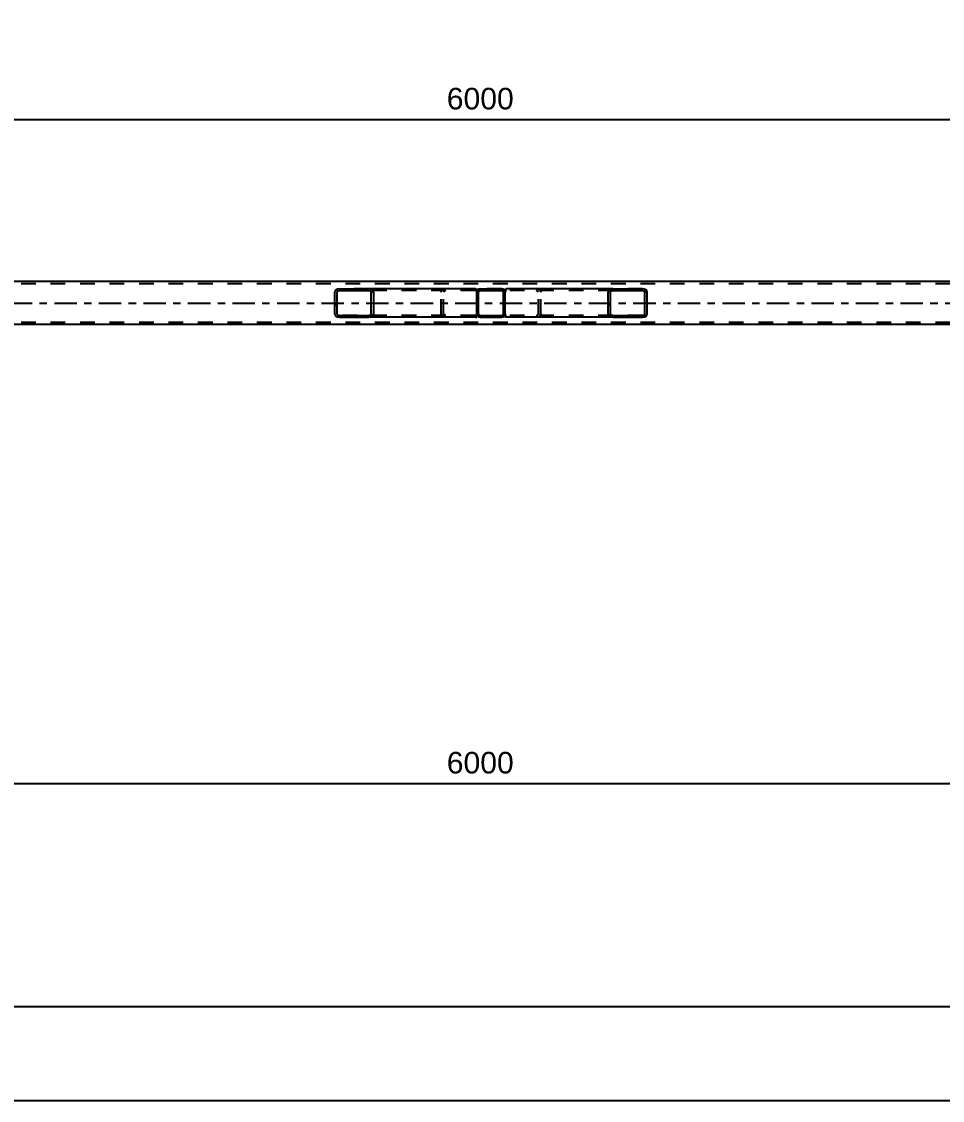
# Model space of a CAD drawing. Header units: millimetres. Extents: x -2250 to 594, y 0 to 1057.
# Drawn here: x -684.8 to -562.4, y 328.1 to 471.4 of the extents above; entities that cross this region are included whole.
import ezdxf

# ---------------------------------------------------------------- set-up
doc = ezdxf.new("R2010")
doc.units = ezdxf.units.MM
doc.linetypes.add('DXK_LINE_DOT2', pattern=[3.9198, 1.9599, -1.9599])
doc.linetypes.add('DXK_LINE_DOT3', pattern=[5.9187, 2.979, -0.9799, 0.9799, -0.9799])
doc.styles.add('Arial', font='ARIAL.TTF', dxfattribs={"height": 0.2})

# ---------------------------------------------------------------- blocks, each defined once
blk = doc.blocks.new('Part-761553754-4044 - 3871')
at = {"color": 2, "linetype": 'Continuous'}
for p, q in [((-479.09, 436.86), (-1148.03, 436.86)), ((-538.14, 431.14), (-706.71, 431.14))]:
    blk.add_line(p, q, dxfattribs=at)
at = {"color": 7, "linetype": 'DXK_LINE_DOT2'}
for p, q in [((-479.09, 436.57), (-1148.03, 436.57)), ((-479.09, 431.43), (-1148.03, 431.43))]:
    blk.add_line(p, q, dxfattribs=at)
at = {"color": 7, "linetype": 'DXK_LINE_DOT3'}
blk.add_line((-1148.03, 434), (-479.09, 434), dxfattribs=at)
blk = doc.blocks.new('Part-761553754-4047 - 3871')
at = {"linetype": 'Continuous'}
h = blk.add_hatch(dxfattribs=at)
h.set_pattern_fill('', scale=0.7, style=0, pattern_type=0)
h.set_pattern_definition([(45, (-620.823, 432.1498), (-1.5715, 1.5715), [])])
h.paths.add_polyline_path([(-621, 432.11), (-620.82, 432.15), (-620.67, 432.25), (-620.58, 432.4), (-620.54, 432.57), (-620.54, 435.43), (-620.58, 435.6), (-620.67, 435.75), (-620.82, 435.85), (-621, 435.89), (-623.86, 435.89), (-624.03, 435.85), (-624.18, 435.75), (-624.28, 435.6), (-624.31, 435.43), (-624.31, 432.57), (-624.28, 432.4), (-624.18, 432.25), (-624.03, 432.15), (-623.86, 432.11)])
h.paths.add_polyline_path([(-623.94, 432.36), (-624.02, 432.41), (-624.07, 432.48), (-624.08, 432.57), (-624.08, 435.43), (-624.07, 435.52), (-624.02, 435.59), (-623.94, 435.64), (-623.86, 435.66), (-621, 435.66), (-620.91, 435.64), (-620.84, 435.59), (-620.79, 435.52), (-620.77, 435.43), (-620.77, 432.57), (-620.79, 432.48), (-620.84, 432.41), (-620.91, 432.36), (-621, 432.34), (-623.86, 432.34)])
at = {"color": 7, "linetype": 'DXK_LINE_DOT2'}
for p, q in [((-624.03, 435.85), (-623.86, 435.89)), ((-623.86, 435.66), (-623.94, 435.64)), ((-621, 435.89), (-623.86, 435.89)), ((-623.86, 435.66), (-621, 435.66)), ((-621, 435.89), (-621, 435.89)), ((-621, 435.89), (-620.82, 435.85)), ((-620.91, 435.64), (-621, 435.66)), ((-624.31, 435.43), (-624.28, 435.6)), ((-624.31, 432.57), (-624.31, 435.43)), ((-624.07, 435.52), (-624.08, 435.43)), ((-624.08, 432.57), (-624.08, 435.43)), ((-620.77, 435.43), (-620.79, 435.52)), ((-620.77, 432.57), (-620.77, 435.43)), ((-620.58, 435.6), (-620.54, 435.43)), ((-620.54, 432.57), (-620.54, 435.43)), ((-624.28, 432.4), (-624.31, 432.57)), ((-624.08, 432.57), (-624.07, 432.48)), ((-623.86, 432.11), (-624.03, 432.15)), ((-623.94, 432.36), (-623.86, 432.34)), ((-623.86, 432.34), (-621, 432.34)), ((-623.86, 432.11), (-621, 432.11)), ((-621, 432.34), (-620.91, 432.36)), ((-620.82, 432.15), (-621, 432.11)), ((-620.79, 432.48), (-620.77, 432.57)), ((-620.54, 432.57), (-620.58, 432.4))]:
    blk.add_line(p, q, dxfattribs=at)
at = {"color": 2, "linetype": 'Continuous'}
for p, q in [((-623.86, 435.89), (-624.03, 435.85)), ((-623.94, 435.64), (-623.86, 435.66)), ((-623.86, 435.89), (-623.86, 435.89)), ((-623.86, 435.89), (-621, 435.89)), ((-623.86, 435.66), (-623.86, 435.66)), ((-623.86, 435.66), (-621, 435.66)), ((-621, 435.89), (-621, 435.89)), ((-620.82, 435.85), (-621, 435.89)), ((-621, 435.66), (-621, 435.66)), ((-621, 435.66), (-620.91, 435.64)), ((-624.28, 435.6), (-624.31, 435.43)), ((-624.31, 435.43), (-624.31, 435.43)), ((-624.31, 432.57), (-624.31, 435.43)), ((-624.08, 435.43), (-624.07, 435.52)), ((-624.08, 435.43), (-624.08, 435.43)), ((-624.08, 432.57), (-624.08, 435.43)), ((-620.79, 435.52), (-620.77, 435.43)), ((-620.77, 435.43), (-620.77, 435.43)), ((-620.77, 432.57), (-620.77, 435.43)), ((-620.54, 435.43), (-620.58, 435.6)), ((-620.54, 435.43), (-620.54, 435.43)), ((-620.54, 432.57), (-620.54, 435.43)), ((-624.31, 432.57), (-624.31, 432.57)), ((-624.31, 432.57), (-624.28, 432.4)), ((-624.08, 432.57), (-624.08, 432.57)), ((-624.07, 432.48), (-624.08, 432.57)), ((-624.03, 432.15), (-623.86, 432.11)), ((-623.86, 432.34), (-623.94, 432.36)), ((-623.86, 432.34), (-623.86, 432.34)), ((-623.86, 432.34), (-621, 432.34)), ((-623.86, 432.11), (-623.86, 432.11)), ((-623.86, 432.11), (-621, 432.11)), ((-620.91, 432.36), (-621, 432.34)), ((-621, 432.34), (-621, 432.34)), ((-621, 432.11), (-620.82, 432.15)), ((-621, 432.11), (-621, 432.11)), ((-620.77, 432.57), (-620.79, 432.48)), ((-620.77, 432.57), (-620.77, 432.57)), ((-620.58, 432.4), (-620.54, 432.57)), ((-620.54, 432.57), (-620.54, 432.57))]:
    blk.add_line(p, q, dxfattribs=at)
at = {"color": 7, "linetype": 'DXK_LINE_DOT2'}
for centre, radius, start, end in [((-623.86, 435.43), 0.457, 112.5, 157.5), ((-621, 435.43), 0.457, 22.5, 67.5), ((-623.86, 435.43), 0.229, 112.5, 157.5), ((-621, 435.43), 0.229, 22.5, 67.5), ((-623.86, 432.57), 0.457, 202.5, 247.5), ((-623.86, 432.57), 0.229, 202.5, 247.5), ((-621, 432.57), 0.229, 292.5, 337.5), ((-621, 432.57), 0.457, 292.5, 337.5)]:
    blk.add_arc(centre, radius, start, end, dxfattribs=at)
at = {"color": 2, "linetype": 'Continuous'}
for centre, radius, start, end in [((-623.86, 435.43), 0.457, 112.5, 157.5), ((-621, 435.43), 0.457, 22.5, 67.5), ((-623.86, 435.43), 0.229, 112.5, 157.5), ((-621, 435.43), 0.229, 22.5, 67.5), ((-623.86, 432.57), 0.457, 202.5, 247.5), ((-623.86, 432.57), 0.229, 202.5, 247.5), ((-621, 432.57), 0.229, 292.5, 337.5), ((-621, 432.57), 0.457, 292.5, 337.5)]:
    blk.add_arc(centre, radius, start, end, dxfattribs=at)
blk = doc.blocks.new('Part-761553754-4051 - 3871')
at = {"linetype": 'Continuous'}
h = blk.add_hatch(dxfattribs=at)
h.set_pattern_fill('', scale=0.7, style=0, pattern_type=0)
h.set_pattern_definition([(45, (-638.4013, 432.1498), (-1.57154, 1.57154), [])])
h.paths.add_polyline_path([(-638.64, 432.11), (-638.4, 432.15), (-638.2, 432.25), (-638.06, 432.4), (-638.01, 432.57), (-638.01, 435.43), (-638.06, 435.6), (-638.2, 435.75), (-638.4, 435.85), (-638.64, 435.89), (-642.56, 435.89), (-642.8, 435.85), (-643.01, 435.75), (-643.14, 435.6), (-643.19, 435.43), (-643.19, 432.57), (-643.14, 432.4), (-643.01, 432.25), (-642.8, 432.15), (-642.56, 432.11)])
h.paths.add_polyline_path([(-642.68, 432.36), (-642.79, 432.41), (-642.85, 432.48), (-642.88, 432.57), (-642.88, 435.43), (-642.85, 435.52), (-642.79, 435.59), (-642.68, 435.64), (-642.56, 435.66), (-638.64, 435.66), (-638.52, 435.64), (-638.42, 435.59), (-638.35, 435.52), (-638.33, 435.43), (-638.33, 432.57), (-638.35, 432.48), (-638.42, 432.41), (-638.52, 432.36), (-638.64, 432.34), (-642.56, 432.34)])
at = {"color": 2, "linetype": 'Continuous'}
for p, q in [((-642.56, 435.89), (-642.8, 435.85)), ((-642.68, 435.64), (-642.56, 435.66)), ((-642.56, 435.89), (-638.64, 435.89)), ((-642.56, 435.66), (-638.64, 435.66)), ((-624.5, 435.89), (-638.64, 435.89)), ((-638.4, 435.85), (-638.64, 435.89)), ((-638.64, 435.66), (-638.52, 435.64)), ((-624.5, 435.89), (-624.31, 435.86)), ((-624.31, 435.86), (-624.31, 435.85)), ((-624.31, 435.85), (-624.31, 435.75)), ((-624.31, 435.75), (-624.31, 435.43)), ((-643.14, 435.6), (-643.19, 435.43)), ((-643.19, 432.57), (-643.19, 435.43)), ((-642.88, 435.43), (-642.85, 435.52)), ((-642.88, 432.57), (-642.88, 435.43)), ((-638.35, 435.52), (-638.33, 435.43)), ((-638.33, 432.57), (-638.33, 435.43)), ((-638.01, 435.43), (-638.06, 435.6)), ((-638.01, 432.57), (-638.01, 435.43)), ((-643.19, 432.57), (-643.14, 432.4)), ((-642.85, 432.48), (-642.88, 432.57)), ((-642.8, 432.15), (-642.56, 432.11)), ((-642.56, 432.34), (-642.68, 432.36)), ((-642.56, 432.34), (-638.64, 432.34)), ((-642.56, 432.11), (-638.64, 432.11)), ((-638.52, 432.36), (-638.64, 432.34)), ((-638.64, 432.11), (-638.4, 432.15)), ((-624.5, 432.11), (-638.64, 432.11)), ((-638.33, 432.57), (-638.35, 432.48)), ((-638.06, 432.4), (-638.01, 432.57)), ((-624.5, 432.11), (-624.31, 432.14)), ((-624.31, 432.14), (-624.31, 432.57))]:
    blk.add_line(p, q, dxfattribs=at)
at = {"color": 7, "linetype": 'DXK_LINE_DOT2'}
for p, q in [((-638.64, 435.89), (-642.56, 435.89)), ((-624.5, 435.66), (-642.56, 435.66)), ((-628.66, 435.85), (-628.42, 435.89)), ((-628.42, 435.66), (-628.54, 435.64)), ((-624.38, 435.64), (-624.5, 435.66)), ((-624.31, 435.75), (-624.31, 435.61)), ((-629.05, 435.43), (-629, 435.6)), ((-629.05, 432.57), (-629.05, 435.43)), ((-628.71, 435.52), (-628.73, 435.43)), ((-628.73, 432.57), (-628.73, 435.43)), ((-624.31, 435.61), (-624.38, 435.64)), ((-624.31, 432.57), (-624.31, 435.6)), ((-624.5, 432.34), (-642.56, 432.34)), ((-638.64, 432.11), (-642.56, 432.11)), ((-629, 432.4), (-629.05, 432.57)), ((-628.73, 432.57), (-628.71, 432.48)), ((-628.42, 432.11), (-628.66, 432.15)), ((-628.54, 432.36), (-628.42, 432.34)), ((-624.5, 432.34), (-624.38, 432.36)), ((-624.38, 432.36), (-624.31, 432.39))]:
    blk.add_line(p, q, dxfattribs=at)
at = {"color": 2, "linetype": 'Continuous'}
for centre, radius, start, end in [((-642.66, 435.3), 0.573, 104.5547, 147.5895), ((-638.55, 435.3), 0.573, 32.4105, 75.4453), ((-642.61, 435.36), 0.286, 104.5547, 147.5895), ((-638.59, 435.36), 0.286, 32.4105, 75.4453), ((-642.66, 432.7), 0.573, 212.4105, 255.4453), ((-642.61, 432.64), 0.286, 212.4105, 255.4453), ((-638.59, 432.64), 0.286, 284.5547, 327.5895), ((-638.55, 432.7), 0.573, 284.5547, 327.5895)]:
    blk.add_arc(centre, radius, start, end, dxfattribs=at)
at = {"color": 7, "linetype": 'DXK_LINE_DOT2'}
for centre, radius, start, end in [((-628.51, 435.3), 0.573, 104.5547, 147.5896), ((-628.47, 435.36), 0.286, 104.5547, 147.5896), ((-628.51, 432.7), 0.573, 212.4104, 255.4453), ((-628.47, 432.64), 0.286, 212.4104, 255.4453)]:
    blk.add_arc(centre, radius, start, end, dxfattribs=at)
blk = doc.blocks.new('Part-761553754-4151 - 3871')
at = {"linetype": 'Continuous'}
h = blk.add_hatch(dxfattribs=at)
h.set_pattern_fill('', scale=0.7, style=0, pattern_type=0)
h.set_pattern_definition([(45, (-602.0492, 432.1498), (-1.57154, 1.57154), [])])
h.paths.add_polyline_path([(-602.29, 432.11), (-602.05, 432.15), (-601.85, 432.25), (-601.71, 432.4), (-601.66, 432.57), (-601.66, 435.43), (-601.71, 435.6), (-601.85, 435.75), (-602.05, 435.85), (-602.29, 435.89), (-606.21, 435.89), (-606.45, 435.85), (-606.66, 435.75), (-606.79, 435.6), (-606.84, 435.43), (-606.84, 432.57), (-606.79, 432.4), (-606.66, 432.25), (-606.45, 432.15), (-606.21, 432.11)])
h.paths.add_polyline_path([(-606.33, 432.36), (-606.43, 432.41), (-606.5, 432.48), (-606.53, 432.57), (-606.53, 435.43), (-606.5, 435.52), (-606.43, 435.59), (-606.33, 435.64), (-606.21, 435.66), (-602.29, 435.66), (-602.17, 435.64), (-602.07, 435.59), (-602, 435.52), (-601.98, 435.43), (-601.98, 432.57), (-602, 432.48), (-602.07, 432.41), (-602.17, 432.36), (-602.29, 432.34), (-606.21, 432.34)])
at = {"color": 2, "linetype": 'Continuous'}
for p, q in [((-620.54, 435.86), (-620.36, 435.89)), ((-620.54, 435.86), (-620.54, 435.43)), ((-606.21, 435.89), (-620.36, 435.89)), ((-606.21, 435.89), (-606.45, 435.85)), ((-606.33, 435.64), (-606.21, 435.66)), ((-606.21, 435.89), (-602.29, 435.89)), ((-606.21, 435.66), (-602.29, 435.66)), ((-602.05, 435.85), (-602.29, 435.89)), ((-602.29, 435.66), (-602.17, 435.64)), ((-606.79, 435.6), (-606.84, 435.43)), ((-606.84, 432.57), (-606.84, 435.43)), ((-606.53, 435.43), (-606.5, 435.52)), ((-606.53, 432.57), (-606.53, 435.43)), ((-602, 435.52), (-601.98, 435.43)), ((-601.98, 432.57), (-601.98, 435.43)), ((-601.66, 435.43), (-601.71, 435.6)), ((-601.66, 432.57), (-601.66, 435.43)), ((-620.54, 432.25), (-620.54, 432.57)), ((-620.54, 432.15), (-620.54, 432.25)), ((-620.54, 432.14), (-620.54, 432.15)), ((-620.36, 432.11), (-620.54, 432.14)), ((-606.21, 432.11), (-620.36, 432.11)), ((-606.84, 432.57), (-606.79, 432.4)), ((-606.5, 432.48), (-606.53, 432.57)), ((-606.45, 432.15), (-606.21, 432.11)), ((-606.21, 432.34), (-606.33, 432.36)), ((-606.21, 432.34), (-602.29, 432.34)), ((-606.21, 432.11), (-602.29, 432.11)), ((-602.17, 432.36), (-602.29, 432.34)), ((-602.29, 432.11), (-602.05, 432.15)), ((-601.98, 432.57), (-602, 432.48)), ((-601.71, 432.4), (-601.66, 432.57))]:
    blk.add_line(p, q, dxfattribs=at)
at = {"color": 7, "linetype": 'DXK_LINE_DOT2'}
for p, q in [((-620.36, 435.66), (-620.48, 435.64)), ((-602.29, 435.66), (-620.36, 435.66)), ((-616.43, 435.89), (-616.19, 435.85)), ((-616.31, 435.64), (-616.43, 435.66)), ((-602.29, 435.89), (-606.21, 435.89)), ((-620.48, 435.64), (-620.54, 435.61)), ((-620.54, 432.4), (-620.54, 435.43)), ((-616.12, 435.43), (-616.15, 435.52)), ((-616.12, 432.57), (-616.12, 435.43)), ((-615.86, 435.6), (-615.81, 435.43)), ((-615.81, 432.57), (-615.81, 435.43)), ((-620.54, 432.39), (-620.48, 432.36)), ((-620.54, 432.25), (-620.54, 432.39)), ((-620.48, 432.36), (-620.36, 432.34)), ((-602.29, 432.34), (-620.36, 432.34)), ((-616.43, 432.34), (-616.31, 432.36)), ((-616.19, 432.15), (-616.43, 432.11)), ((-616.15, 432.48), (-616.12, 432.57)), ((-615.81, 432.57), (-615.86, 432.4)), ((-602.29, 432.11), (-606.21, 432.11))]:
    blk.add_line(p, q, dxfattribs=at)
for centre, radius, start, end in [((-616.34, 435.3), 0.573, 32.4105, 75.4453), ((-616.39, 435.36), 0.286, 32.4105, 75.4453), ((-616.39, 432.64), 0.286, 284.5547, 327.5895), ((-616.34, 432.7), 0.573, 284.5547, 327.5895)]:
    blk.add_arc(centre, radius, start, end, dxfattribs=at)
at = {"color": 2, "linetype": 'Continuous'}
for centre, radius, start, end in [((-606.31, 435.3), 0.573, 104.5547, 147.5896), ((-602.19, 435.3), 0.573, 32.4104, 75.4453), ((-606.26, 435.36), 0.286, 104.5547, 147.5896), ((-602.24, 435.36), 0.286, 32.4104, 75.4453), ((-606.31, 432.7), 0.573, 212.4104, 255.4453), ((-606.26, 432.64), 0.286, 212.4104, 255.4453), ((-602.24, 432.64), 0.286, 284.5547, 327.5896), ((-602.19, 432.7), 0.573, 284.5547, 327.5896)]:
    blk.add_arc(centre, radius, start, end, dxfattribs=at)
blk = doc.blocks.new('StraightDimension-761553754-4264 - 3871')
at = {"color": 7, "linetype": 'Continuous'}
for p, q in [((-709.57, 430.14), (-709.57, 357.74)), ((-538.14, 430.14), (-538.14, 357.74)), ((-708.07, 370.76), (-711.07, 369.56)), ((-709.57, 370.16), (-538.14, 370.16)), ((-539.64, 369.56), (-536.64, 370.76))]:
    blk.add_line(p, q, dxfattribs=at)
at = {"color": 0}
blk.add_wipeout([(-618.81, 370.91), (-618.81, 375.11), (-628.9, 375.11), (-628.9, 370.91)], dxfattribs=at)
at = {"color": 3, "style": 'Arial'}
blk.add_text('6000', height=2.865, dxfattribs=at).set_placement((-628.3, 371.51))
at = {"color": 0, "linetype": 'Continuous'}
blk.add_wipeout([(-538.74, 369.46), (-542.94, 369.46), (-542.94, 357.14), (-538.74, 357.14)], dxfattribs=at)
at = {"color": 3, "linetype": 'Continuous', "style": 'Arial'}
blk.add_text('23166', height=2.865, rotation=90.0002, dxfattribs=at).set_placement((-539.34, 357.74))
blk = doc.blocks.new('StraightDimension-761553754-4172 - 3871')
at = {"color": 7, "linetype": 'Continuous'}
blk.add_line((-1161.7, 328.08), (-465.41, 328.08), dxfattribs=at)
blk = doc.blocks.new('StraightDimension-761553754-4190 - 3871')
at = {"color": 7, "linetype": 'Continuous'}
blk.add_line((-1160.98, 340.56), (-466.13, 340.56), dxfattribs=at)
blk = doc.blocks.new('StraightDimension-761553754-4317 - 3871')
at = {"color": 7, "linetype": 'Continuous'}
for p, q in [((-709.57, 437.86), (-709.57, 470.79)), ((-538.14, 437.86), (-538.14, 470.79)), ((-708.07, 458.97), (-711.07, 457.77)), ((-539.64, 457.77), (-536.64, 458.97)), ((-709.57, 458.37), (-538.14, 458.37))]:
    blk.add_line(p, q, dxfattribs=at)
at = {"color": 0}
blk.add_wipeout([(-618.81, 459.12), (-618.81, 463.32), (-628.9, 463.32), (-628.9, 459.12)], dxfattribs=at)
at = {"color": 3, "style": 'Arial'}
blk.add_text('6000', height=2.865, dxfattribs=at).set_placement((-628.3, 459.72))
at = {"color": 0, "linetype": 'Continuous'}
blk.add_wipeout([(-538.74, 471.39), (-542.94, 471.39), (-542.94, 459.07), (-538.74, 459.07)], dxfattribs=at)
at = {"color": 3, "linetype": 'Continuous', "style": 'Arial'}
blk.add_text('23166', height=2.865, rotation=90.0002, dxfattribs=at).set_placement((-539.34, 459.67))

msp = doc.modelspace()

# ---------------------------------------------------------------- block references
for name in ['StraightDimension-761553754-4317 - 3871', 'Part-761553754-4044 - 3871', 'Part-761553754-4051 - 3871', 'Part-761553754-4047 - 3871', 'Part-761553754-4151 - 3871', 'StraightDimension-761553754-4264 - 3871']:
    msp.add_blockref(name, (0, 0))

# ---------------------------------------------------------------- next in the draw order: block references
msp.add_blockref('StraightDimension-761553754-4172 - 3871', (0, 0))

# ---------------------------------------------------------------- next in the draw order: block references
msp.add_blockref('StraightDimension-761553754-4190 - 3871', (0, 0))

doc.saveas('drawing.dxf')
